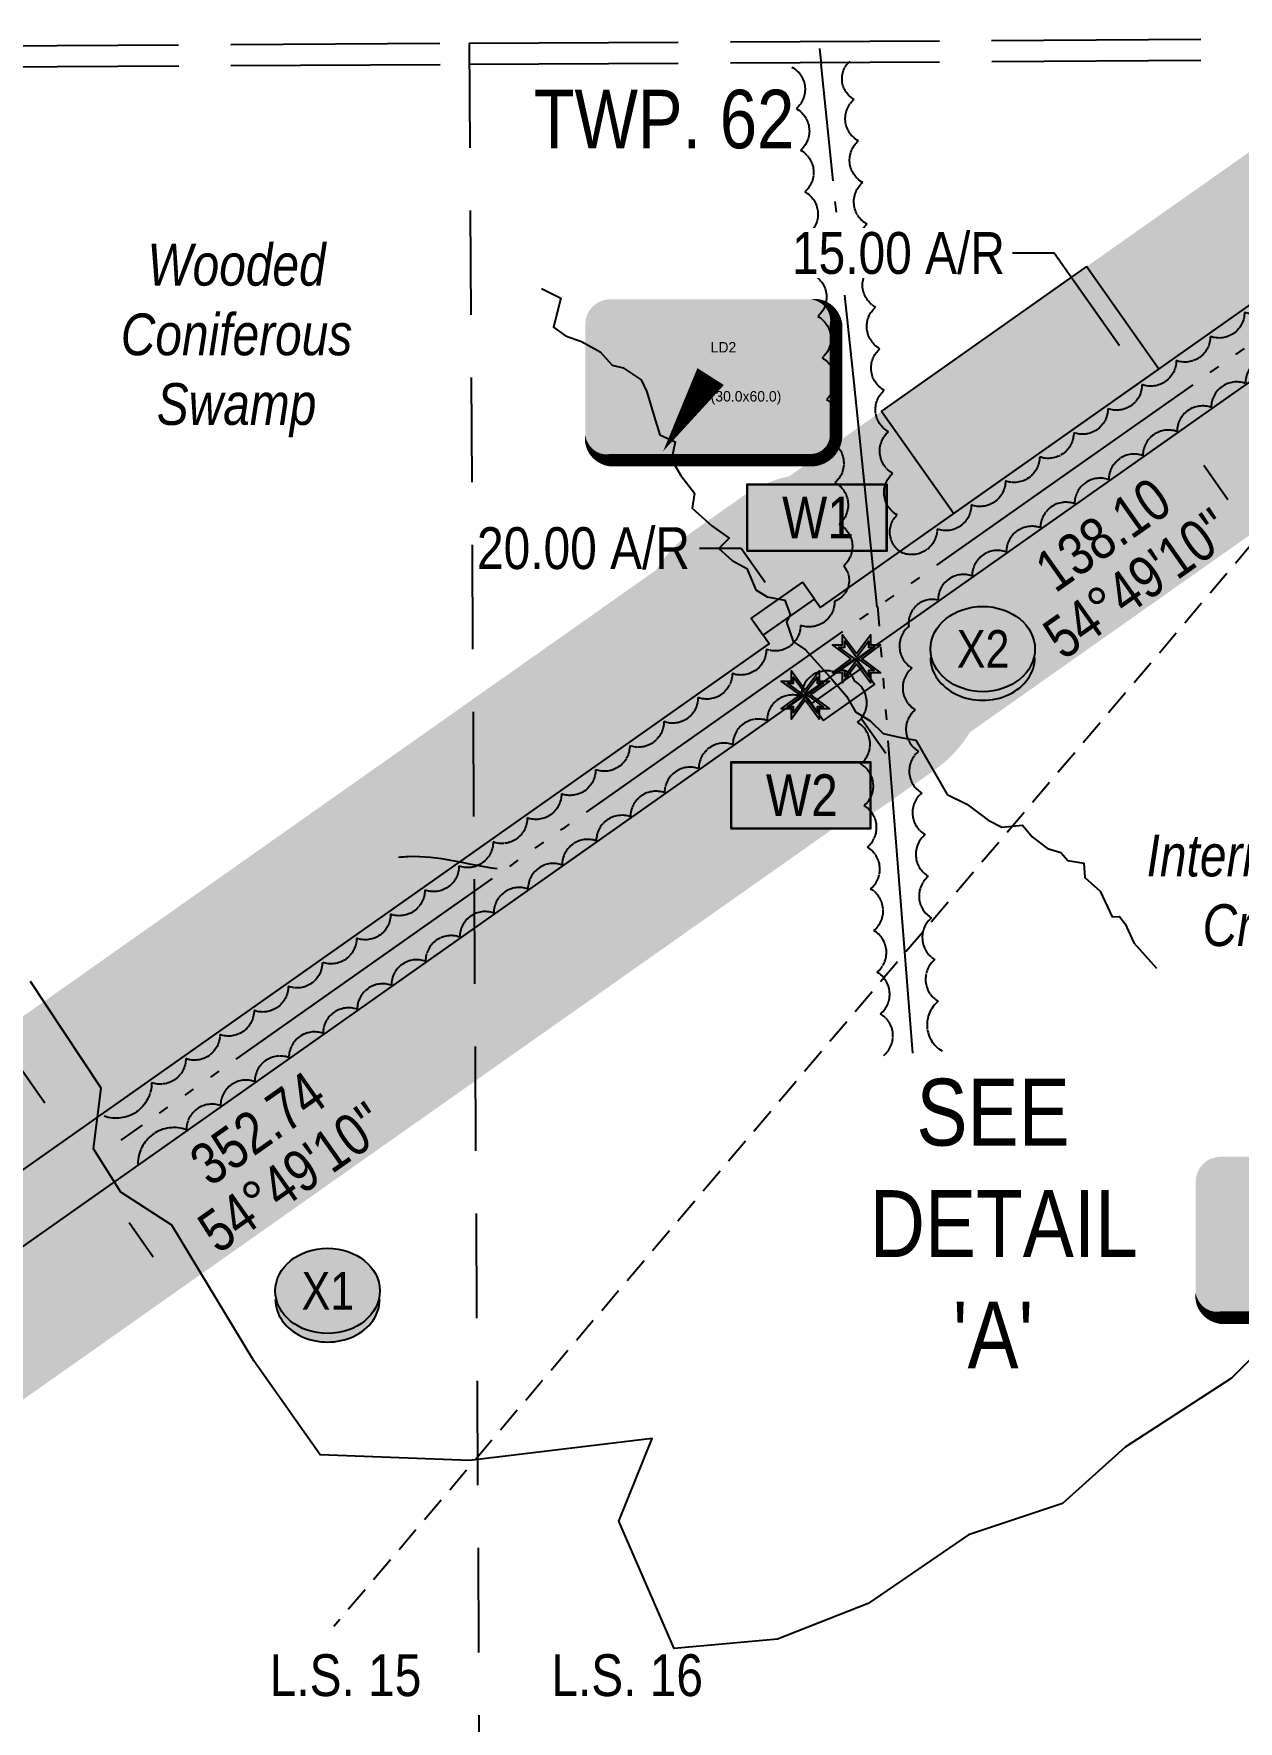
# Model space of a CAD drawing. Extents: x 522868 to 559106, y 6019929 to 6031707.
# Drawn here: x 526973.4 to 527261.5, y 6029279.4 to 6029683.1 of the extents above; entities that cross this region are included whole.
import ezdxf
from ezdxf.enums import TextEntityAlignment as Align

# ---------------------------------------------------------------- set-up
doc = ezdxf.new("R2018")
doc.units = 0
doc.header["$LTSCALE"] = 5
doc.header["$PDSIZE"] = 0.5
for name, pattern in [('0', [1, 1, 0]), ('foc-LSD', [8, 5, -3]), ('foc-SEISMIC', [20.5, 15, -1, 0.5, -1, 0.5, -1, 0.5, -1]), ('foc-TIELINE', [1.875, 1.25, -0.625]), ('foc-TRAV', [1.875, 1.25, -0.625]), ('foc-UNSURVEYED', [12.5, 10, -2.5])]:
    doc.linetypes.add(name, pattern=pattern)
doc.layers.get('Defpoints').update_dxf_attribs({"color": 9})
for name, color, linetype in [('AS-SEISMIC', 224, 'foc-SEISMIC'), ('D-TXT', 6, 'Continuous'), ('L-BD', 7, 'Continuous'), ('L-DETAIL-T', 3, 'Continuous'), ('L-MON', 1, 'Continuous'), ('L-SECTION-LSD', 7, 'foc-LSD'), ('L-USEC', 7, 'foc-UNSURVEYED'), ('P-BUFFER-H 30m', 51, 'Continuous'), ('P-CROSSINGS', 250, 'Continuous'), ('P-PROPOSED', 10, 'Continuous'), ('P-PROPOSED-H', 21, 'Continuous'), ('P-TEMP-BLOCKS', 250, 'Continuous'), ('P-TEMP-H', 41, 'Continuous'), ('P-TEMP_WORKSPACE', 46, 'Continuous'), ('P-TRAV', 4, 'foc-TRAV'), ('P-TXT', 4, 'Continuous'), ('T-BUSH', 110, '0'), ('T-CREEK', 160, 'Continuous'), ('T-TIE', 201, 'foc-TIELINE'), ('T-WATER-T', 170, 'Continuous'), ('WETLAND', 143, 'Continuous'), ('WETLAND-T', 146, 'Continuous')]:
    doc.layers.add(name, color=color, linetype=linetype)
doc.styles.add('100L', font='ARIALN.TTF', dxfattribs={"height": 11})
doc.styles.add('80CG', font='ARIALN.TTF', dxfattribs={"height": 10})
doc.styles.add('80L', font='ARIALN.TTF', dxfattribs={"height": 10})
doc.styles.add('Crossing', font='ARIALN.TTF', dxfattribs={"height": 10})
doc.styles.add('foc-LtypeFont', font='ARIALN.TTF', dxfattribs={"height": 7.35})
doc.styles.get("Standard").update_dxf_attribs({"font": 'ARIALN.TTF'})
doc.linetypes.add('foc-TOPO-flowdirection-NOLINE', pattern='A,0,[">",foc-LtypeFont,S=0.3,R=0,X=0,Y=-0.945],-20,[">",foc-LtypeFont,S=0.3,R=0,X=0,Y=-0.945],0', length=20)
doc.dimstyles.new('Compass 5 000', dxfattribs={"dimscale": 5, "dimtxt": 9, "dimasz": 2, "dimexe": 0.2, "dimexo": 0.0625, "dimgap": 0.5, "dimtad": 0, "dimtih": 1, "dimtoh": 1, "dimzin": 0, "dimdsep": 46, "dimtxsty": '80CG', "dimcen": 0.1, "dimse1": 1, "dimse2": 1, "dimclrd": 256, "dimclrt": 256, "dimaunit": 1, "dimadec": 4, "dimazin": 0, "dimtfac": 0.06, "dimtofl": 0, "dimtmove": 0, "dimatfit": 1, "dimfxl": 0.2, "dimtolj": 1, "dimtzin": 0, "dimlwd": -1, "dimarcsym": 0})

# ---------------------------------------------------------------- blocks, each defined once
blk = doc.blocks.new('*D52')
at = {"layer": 'Defpoints', "color": 0, "transparency": 16777216}
for p in [(526996.62, 6029429.52), (526981.84, 6029419.11), (527005.26, 6029417.27)]:
    blk.add_point(p, dxfattribs=at)
at = {"layer": 'P-TXT', "transparency": 16777216}
for p, q in [((526965.12, 6029442.83), (526955.12, 6029442.83)), ((526976.08, 6029427.28), (526965.12, 6029442.83)), ((526996.24, 6029398.68), (527002, 6029390.51))]:
    blk.add_line(p, q, dxfattribs=at)
for points in [[(526977.44, 6029428.24), (526974.72, 6029426.32), (526981.84, 6029419.11)], [(526997.61, 6029399.64), (526994.88, 6029397.72), (526990.48, 6029406.85)]]:
    blk.add_solid(points, dxfattribs=at)
at = {"layer": 'P-TXT', "transparency": 16777216, "insert": (526927.84, 6029442.83), "char_height": 10, "attachment_point": 5, "style": '80CG'}
blk.add_mtext('\\A1;15.00 A/R', dxfattribs=at)
blk = doc.blocks.new('*U53')
h = blk.add_hatch(color=191)
edge = h.paths.add_edge_path()
edge.add_line((-24, -20), (24, -20))
edge.add_arc((24, -14), 6, 270, 360)
edge.add_line((30, -14), (30, 12.5))
edge.add_arc((24, 12.5), 6, 0, 90)
edge.add_line((24, 18.5), (-24, 18.5))
edge.add_arc((-24, 12.5), 6, 90, 180)
edge.add_line((-30, 12.5), (-30, -14))
edge.add_arc((-24, -14), 6, 180, 270)
at = {"color": 250, "flags": 128}
blk.add_lwpolyline([(-24, -20, 3, 3, 0), (24, -20, 3, 3, 0.414214), (30, -14, 3, 3, 0), (30, 12.5, 3, 0, 0.414214), (24, 18.5, 0, 0, 0), (-24, 18.5, 0, 0, 0.414214), (-30, 12.5, 0, 0, 0), (-30, -14, 0, 3, 0.414214)], format="xyseb", close=True, dxfattribs=at)
at = {"flags": 128}
blk.add_lwpolyline([(-11.38, -17.89, 0, 7.5, 0), (0, 0, 0, 0, 0)], format="xyseb", dxfattribs=at)
at = {"color": 250, "lineweight": 30, "flags": 104}
blk.add_attdef('TEMP_AREA_W1', text='', height=12, dxfattribs=at).set_placement((0, 8.26), align=Align.MIDDLE_CENTER)
blk.add_attdef('ENTER_TEXT', text='', height=9, dxfattribs=at).set_placement((0, -3.47), align=Align.TOP_CENTER)
blk = doc.blocks.new('xing2')
h = blk.add_hatch(color=50)
h.dxf.hatch_style = 1
edge = h.paths.add_edge_path()
edge.add_ellipse((0, 0), major_axis=(-12.5, 0), ratio=0.816297, start_angle=0, end_angle=360)
h = blk.add_hatch(color=250)
h.dxf.hatch_style = 1
edge = h.paths.add_edge_path()
edge.add_ellipse((0, -2.05), major_axis=(-12.5, 0), ratio=0.816297, start_angle=0, end_angle=180)
edge.add_line((12.5, -2.05), (12.5, 0))
edge.add_ellipse((0, 0), major_axis=(-12.5, 0), ratio=0.816297, start_angle=0, end_angle=180, ccw=False)
edge.add_line((-12.5, 0), (-12.5, -2.05))
at = {"color": 250}
blk.add_ellipse((0, 0), major_axis=(-12.5, 0), ratio=0.816297, dxfattribs=at)
blk.add_ellipse((0, -2.05), major_axis=(-12.5, 0), ratio=0.816297, start_param=0, end_param=3.141593, dxfattribs=at)
at = {"color": 250, "style": 'Crossing'}
blk.add_attdef('CROSSING', text='', height=9, dxfattribs=at).set_placement((0.09, 0.02), align=Align.MIDDLE_CENTER)
at = {"color": 250, "style": 'Crossing', "flags": 1}
for tag, p in [('OWNER', (0.09, -12.49)), ('DESCRIPTION', (0.09, -25.77)), ('LOCATION', (0.09, -39.3)), ('DWG_REF', (0.09, -52.84))]:
    blk.add_attdef(tag, text='', height=9, dxfattribs=at).set_placement(p, align=Align.MIDDLE_CENTER)
blk = doc.blocks.new('TEMP')
h = blk.add_hatch(color=255)
h.dxf.hatch_style = 1
h.paths.add_polyline_path([(0, 0.251), (-0.666, 1.152), (-0.666, 0.666), (-1.152, 0.666), (-0.251, 0), (-1.152, -0.666), (-0.666, -0.666), (-0.666, -1.152), (0, -0.251), (0.666, -1.152), (0.666, -0.666), (1.152, -0.666), (0.251, 0), (1.152, 0.666), (0.666, 0.666), (0.666, 1.152)])
h.paths.add_polyline_path([(0.566, 0.849), (0.566, 0.566), (0.849, 0.566), (0.083, 0), (0.849, -0.566), (0.566, -0.566), (0.566, -0.849), (0, -0.083), (-0.566, -0.849), (-0.566, -0.566), (-0.849, -0.566), (-0.083, 0), (-0.849, 0.566), (-0.566, 0.566), (-0.566, 0.849), (0, 0.083)], flags=16)
h = blk.add_hatch(color=1)
h.dxf.hatch_style = 1
h.paths.add_polyline_path([(0, 0.083), (-0.566, 0.849), (-0.566, 0.566), (-0.849, 0.566), (-0.083, 0), (-0.849, -0.566), (-0.566, -0.566), (-0.566, -0.849), (0, -0.083), (0.566, -0.849), (0.566, -0.566), (0.849, -0.566), (0.083, 0), (0.849, 0.566), (0.566, 0.566), (0.566, 0.849)])
at = {"color": 1}
for p, q in [((-0.083, 0), (0.083, 0)), ((0, 0.083), (0, -0.083))]:
    blk.add_line(p, q, dxfattribs=at)
at = {"color": 255, "flags": 128}
blk.add_lwpolyline([(-0.251, 0), (-1.152, 0.666), (-0.666, 0.666), (-0.666, 1.152), (0, 0.251), (0.666, 1.152), (0.666, 0.666), (1.152, 0.666), (0.251, 0), (1.152, -0.666), (0.666, -0.666), (0.666, -1.152), (0, -0.251), (-0.666, -1.152), (-0.666, -0.666), (-1.152, -0.666)], close=True, dxfattribs=at)
at = {"color": 1, "flags": 128}
blk.add_lwpolyline([(-0.083, 0), (-0.849, 0.566), (-0.566, 0.566), (-0.566, 0.849), (0, 0.083), (0.566, 0.849), (0.566, 0.566), (0.849, 0.566), (0.083, 0), (0.849, -0.566), (0.566, -0.566), (0.566, -0.849), (0, -0.083), (-0.566, -0.849), (-0.566, -0.566), (-0.849, -0.566)], close=True, dxfattribs=at)
blk = doc.blocks.new('*D77')
at = {"layer": 'Defpoints', "color": 0, "transparency": 16777216}
for p in [(527154.18, 6029543.63), (527152.48, 6029542.42), (527164, 6029526.1)]:
    blk.add_point(p, dxfattribs=at)
at = {"layer": 'P-TXT', "transparency": 16777216}
for p, q in [((527142.65, 6029559.97), (527132.65, 6029559.97)), ((527148.41, 6029551.8), (527142.65, 6029559.97)), ((527171.47, 6029519.13), (527177.23, 6029510.96))]:
    blk.add_line(p, q, dxfattribs=at)
for points in [[(527149.78, 6029552.76), (527147.05, 6029550.84), (527154.18, 6029543.63)], [(527172.83, 6029520.09), (527170.1, 6029518.17), (527165.7, 6029527.3)]]:
    blk.add_solid(points, dxfattribs=at)
at = {"layer": 'P-TXT', "transparency": 16777216, "insert": (527104.91, 6029559.97), "char_height": 10, "attachment_point": 5, "style": '80CG'}
blk.add_mtext('\\A1;20.00 A/R', dxfattribs=at)
blk = doc.blocks.new('*D80')
at = {"layer": 'Defpoints', "color": 0, "linetype": 'Continuous', "transparency": 16777216}
for p in [(527238.88, 6029600.29), (527241.22, 6029601.95), (527249.86, 6029589.69)]:
    blk.add_point(p, dxfattribs=at)
at = {"layer": 'P-TXT', "transparency": 16777216}
for p, q in [((527217.53, 6029630.58), (527207.53, 6029630.58)), ((527233.12, 6029608.47), (527217.53, 6029630.58)), ((527253.28, 6029579.87), (527259.04, 6029571.69))]:
    blk.add_line(p, q, dxfattribs=at)
at = {"layer": 'P-TXT', "linetype": 'Continuous', "transparency": 16777216}
for points in [[(527234.48, 6029609.43), (527231.75, 6029607.51), (527238.88, 6029600.29)], [(527254.64, 6029580.83), (527251.92, 6029578.91), (527247.52, 6029588.04)]]:
    blk.add_solid(points, dxfattribs=at)
at = {"layer": 'P-TXT', "linetype": 'Continuous', "transparency": 16777216, "insert": (527180.25, 6029630.58), "char_height": 10, "attachment_point": 5, "style": '80CG', "bg_fill": 3, "box_fill_scale": 1.1, "bg_fill_color": 256, "bg_fill_true_color": 13158600, "bg_fill_transparency": 0}
blk.add_mtext('\\A1;15.00 A/R', dxfattribs=at)
blk = doc.blocks.new('*U104')
h = blk.add_hatch(color=255)
edge = h.paths.add_edge_path()
edge.add_line((-109, -20), (109, -20))
edge.add_arc((109, -14), 6, 270, 360)
edge.add_line((115, -14), (115, 12.5))
edge.add_arc((109, 12.5), 6, 0, 90)
edge.add_line((109, 18.5), (-109, 18.5))
edge.add_arc((-109, 12.5), 6, 90, 180)
edge.add_line((-115, 12.5), (-115, -14))
edge.add_arc((-109, -14), 6, 180, 270)
at = {"color": 170, "flags": 128}
blk.add_lwpolyline([(-109, -20, 3, 3, 0), (109, -20, 3, 3, 0.414214), (115, -14, 3, 3, 0), (115, 12.5, 3, 0, 0.414214), (109, 18.5, 0, 0, 0), (-109, 18.5, 0, 0, 0.414214), (-115, 12.5, 0, 0, 0), (-115, -14, 0, 3, 0.414214)], format="xyseb", close=True, dxfattribs=at)
at = {"color": 170, "lineweight": 30, "flags": 104}
blk.add_attdef('ENTER_TEXT', text='', height=10, dxfattribs=at).set_placement((0, 0), align=Align.MIDDLE_CENTER)
blk = doc.blocks.new('*U106')
at = {"layer": 'T-WATER-T', "flags": 128}
blk.add_lwpolyline([(-73.9, 230.72, 0, 7.5, 0), (0, 0, 2, 2, 0)], format="xyseb", dxfattribs=at)
at = {"layer": 'T-WATER-T'}
ref = blk.add_blockref('*U104', (0, 0), dxfattribs=at)
lines = blk.add_mtext('1:20,000 Base Feature Hydrography Data\\P(Unable to Locate at Time of Survey)', dxfattribs={"layer": '0', "color": 170, "insert": (0, 0), "char_height": 2.5, "attachment_point": 1})
ref.add_attrib('ENTER_TEXT', '', (0, 0), dxfattribs={"flags": 106}).embed_mtext(lines)
blk = doc.blocks.new('Temporary Area')
h = blk.add_hatch(color=191)
h.dxf.hatch_style = 1
h.paths.add_polyline_path([(-16.83, -7.79), (16.33, -7.79), (16.33, 7.7), (-16.83, 7.7)])
at = {"color": 250}
for points in [[(-17.03, -7.99), (16.53, -7.99), (16.53, 7.9), (-17.03, 7.9)], [(-16.93, -7.89), (16.43, -7.89), (16.43, 7.8), (-16.93, 7.8)]]:
    blk.add_lwpolyline(points, close=True, dxfattribs=at)
at = {"color": 250, "style": '80L'}
blk.add_attdef('TEMPORARY', text='', height=10, dxfattribs=at).set_placement((0, 0), align=Align.MIDDLE_CENTER)

msp = doc.modelspace()

# ---------------------------------------------------------------- hatches: boundary and pattern name
at = {"layer": 'P-BUFFER-H 30m'}
h = msp.add_hatch(color=256, dxfattribs=at)
h.dxf.hatch_style = 1
edge = h.paths.add_edge_path()
edge.add_line((526751.29, 6029002.078), (526968.661, 6028994.182))
edge.add_arc((526868.779, 6028997.81), 99.947, 357.91979, 359.8162)
edge.add_line((526968.726, 6028997.49), (526969.036, 6029093.955))
edge.add_arc((526869.089, 6029094.276), 99.947, 359.8162, 423.07251)
edge.add_line((526914.351, 6029183.387), (526914.757, 6029310.012))
edge.add_line((526914.757, 6029310.012), (526920.33, 6029320.715))
edge.add_line((526920.33, 6029320.715), (527165.442, 6029493.5))
edge.add_arc((527159.42, 6029522.873), 29.984, 281.5859, 305.18082)
edge.add_line((527176.696, 6029498.366), (527188.949, 6029507.004))
edge.add_arc((527171.674, 6029531.511), 29.984, 305.18082, 328.77574)
edge.add_line((527197.314, 6029515.968), (527300.335, 6029588.589))
edge.add_line((527300.335, 6029588.589), (527333.437, 6029611.949))
edge.add_arc((527327.38, 6029641.315), 29.984, 281.65438, 297.87128)
edge.add_arc((527386.134, 6029704.186), 99.947, 243.41027, 305.21084)
edge.add_line((527443.762, 6029622.525), (527525.465, 6029680.184))
edge.add_arc((527467.837, 6029761.844), 99.947, 305.21084, 368.46716)
edge.add_line((527566.695, 6029776.561), (527873.652, 6029993.182))
edge.add_line((527873.652, 6029993.182), (527892.042, 6029999.018))
edge.add_line((527892.042, 6029999.018), (528075.62, 6029999.018))
edge.add_line((528075.62, 6029999.018), (528102.486, 6029997.448))
edge.add_line((528102.486, 6029997.448), (528043.957, 6030073.978))
edge.add_line((528043.957, 6030073.978), (527867.649, 6030073.978))
edge.add_arc((527867.649, 6030043.994), 29.984, 90, 125.21084)
edge.add_line((527850.36, 6030068.492), (527532.209, 6029843.971))
edge.add_line((527532.209, 6029843.971), (527503.947, 6029884.019))
edge.add_arc((527422.287, 6029826.39), 99.947, 35.21084, 125.21084)
edge.add_line((527364.659, 6029908.051), (527282.955, 6029850.392))
edge.add_arc((527340.583, 6029768.732), 99.947, 125.21084, 215.21084)
edge.add_line((527258.923, 6029711.103), (527287.185, 6029671.056))
edge.add_line((527287.185, 6029671.056), (527257.133, 6029649.848))
edge.add_line((527257.133, 6029649.848), (527154.089, 6029577.21))
edge.add_arc((527160.158, 6029547.846), 29.984, 101.67928, 125.21084)
edge.add_line((527142.87, 6029572.345), (527130.621, 6029563.7))
edge.add_arc((527147.909, 6029539.202), 29.984, 125.21084, 148.64469)
edge.add_line((527122.304, 6029554.804), (526852.602, 6029364.686))
edge.add_arc((526869.878, 6029340.178), 29.984, 125.18082, 179.8162)
edge.add_line((526839.894, 6029340.275), (526839.429, 6029195.366))
edge.add_line((526839.429, 6029195.366), (526790.869, 6029197.13))
edge.add_arc((526787.241, 6029097.249), 99.947, 87.91979, 179.8162)
edge.add_line((526687.294, 6029097.569), (526686.988, 6029002.141))
edge.add_line((526686.988, 6029002.141), (526735.587, 6029002.117))
edge.add_line((526735.587, 6029002.117), (526751.29, 6029002.078))
edge = h.paths.add_edge_path()
edge.add_line((526746.386, 6028962.105), (526772.897, 6028960.848))
edge.add_line((526772.897, 6028960.848), (526768.455, 6028961.066))
edge.add_line((526768.455, 6028961.066), (526746.185, 6028967.109))
edge.add_line((526746.185, 6028967.109), (526746.17, 6028962.123))
edge.add_line((526746.17, 6028962.123), (526746.125, 6028947.103))
edge.add_line((526746.125, 6028947.103), (526736.013, 6028947.166))
edge.add_line((526736.013, 6028947.166), (526735.909, 6028914.841))
edge.add_arc((526786.932, 6029000.783), 99.947, 239.30304, 267.91979)
edge.add_line((526783.304, 6028900.902), (526865.151, 6028897.929))
edge.add_arc((526868.779, 6028997.81), 99.947, 267.91979, 268.38584)
edge.add_line((526865.964, 6028897.903), (526866.114, 6028941.421))
edge.add_line((526866.114, 6028941.421), (526746.342, 6028947.098))
edge.add_line((526746.342, 6028947.098), (526746.386, 6028962.105))
at = {"layer": 'P-PROPOSED-H', "linetype": 'Continuous'}
h = msp.add_hatch(color=256, dxfattribs=at)
h.dxf.hatch_style = 1
h.paths.add_polyline_path([(527339.629, 6029649.96), (527327.38, 6029641.315), (527325.939, 6029643.357), (527283.046, 6029613.087), (527170.229, 6029533.56), (527171.674, 6029531.511), (527159.42, 6029522.873), (527157.976, 6029524.922), (526897.098, 6029341.024), (526884.797, 6029317.394), (526883.638, 6028956.14), (526872.377, 6028956.133), (526868.646, 6028956.312), (526869.878, 6029340.178), (527149.338, 6029537.176), (527147.909, 6029539.202), (527160.158, 6029547.846), (527161.591, 6029545.814), (527274.408, 6029625.341), (527317.295, 6029655.606), (527315.854, 6029657.648), (527328.104, 6029666.292), (527329.544, 6029664.25), (527867.649, 6030043.994), (528076.933, 6030043.994), (528160.432, 6030039.117), (528416.759, 6030016.611), (528499.025, 6030010.008), (528499.224, 6030012.499), (528514.164, 6030011.302), (528513.965, 6030008.809), (528643.985, 6029998.374), (528689.699, 6029994.705), (528689.898, 6029997.196), (528704.843, 6029995.997), (528704.643, 6029993.506), (528932.963, 6029975.182), (529100.692, 6029958.07), (529219.551, 6029948.169), (529399.956, 6029946.538), (529405.324, 6029946.534), (529405.326, 6029949.033), (529420.318, 6029949.021), (529420.316, 6029946.522), (529630.599, 6029946.358), (529759.496, 6029947.855), (529989.84, 6029954.006), (530113.112, 6029954.523), (530101.633, 6029939.483), (529990.072, 6029939.015), (529759.783, 6029932.865), (529630.681, 6029931.366), (529420.304, 6029931.53), (529420.302, 6029929.032), (529405.31, 6029929.043), (529405.312, 6029931.542), (529399.883, 6029931.546), (529218.86, 6029933.182), (529099.309, 6029943.141), (528931.603, 6029960.251), (528703.443, 6029978.562), (528703.243, 6029976.071), (528688.299, 6029977.271), (528688.499, 6029979.761), (528642.785, 6029983.43), (528512.769, 6029993.865), (528512.57, 6029991.376), (528497.625, 6029992.574), (528497.825, 6029995.064), (528415.504, 6030001.671), (528159.339, 6030024.163), (528076.495, 6030029.002), (527887.398, 6030029.002), (527860.157, 6030020.358), (527338.188, 6029652.001)])
at = {"layer": 'P-TEMP-H', "linetype": 'Continuous'}
h = msp.add_hatch(color=256, dxfattribs=at)
h.dxf.hatch_style = 1
h.paths.add_polyline_path([(527225.209, 6029627.383), (527176.213, 6029592.806), (527193.501, 6029568.307), (527242.497, 6029602.884)])
h = msp.add_hatch(color=256, dxfattribs=at)
h.dxf.hatch_style = 1
h.paths.add_polyline_path([(527157.284, 6029551.925), (527145.03, 6029543.287), (527147.909, 6029539.202), (527160.158, 6029547.846)])
h = msp.add_hatch(color=256, dxfattribs=at)
h.dxf.hatch_style = 1
h.paths.add_polyline_path([(527162.299, 6029518.789), (527174.553, 6029527.427), (527171.674, 6029531.511), (527159.42, 6029522.873)])

# ---------------------------------------------------------------- linework, layer by layer
at = {"layer": 'AS-SEISMIC', "flags": 128}
for points in [[(527920.497, 6030072.12), (527899.514, 6030057.197), (527865.746, 6030033.182), (527818.266, 6029999.413), (527808.154, 6029992.222), (527804.373, 6029989.533), (527799.567, 6029986.115), (527795.113, 6029982.948), (527748.76, 6029950.272), (527699.62, 6029915.633), (527690.137, 6029908.948), (527676.685, 6029899.466), (527631.514, 6029867.624), (527599.673, 6029845.179), (527572.891, 6029826.3), (527534.899, 6029799.519), (527514.268, 6029784.976), (527499.725, 6029774.724), (527455.645, 6029743.651), (527399.778, 6029704.27), (527397.022, 6029702.327), (527393.113, 6029699.572), (527384.036, 6029693.173), (527360.947, 6029676.898), (527328.08, 6029653.729), (527311.697, 6029642.18), (527292.397, 6029628.576), (527287.942, 6029625.436), (527269.199, 6029612.223), (527251.325, 6029599.624), (527221.152, 6029578.355), (527199.883, 6029563.361), (527177.696, 6029547.722), (527162.529, 6029537.03), (527109.539, 6029499.677), (527103.906, 6029495.706), (527099.936, 6029492.907), (527045.283, 6029454.382), (526999.989, 6029422.453), (526994.273, 6029418.423)], [(527161.39, 6029679.584), (527161.732, 6029675.845)], [(527175.189, 6029545.954), (527169.63, 6029599.61), (527166.444, 6029630.36), (527161.732, 6029675.845)], [(527183.695, 6029439.211), (527175.318, 6029546.045)]]:
    msp.add_lwpolyline(points, dxfattribs=at)
at = {"layer": 'L-SECTION-LSD', "flags": 128}
msp.add_lwpolyline([(527077.545, 6029680.844), (527082.404, 6028863.356)], dxfattribs=at)
at = {"layer": 'L-USEC'}
for p, q in [((526958.07, 6029680.211), (527077.546, 6029680.842)), ((527077.546, 6029680.842), (527362.016, 6029682.344)), ((527077.573, 6029675.815), (527362.043, 6029677.317)), ((526958.096, 6029675.184), (527077.573, 6029675.815))]:
    msp.add_line(p, q, dxfattribs=at)
at = {"layer": 'P-TEMP_WORKSPACE'}
msp.add_lwpolyline([(527225.209, 6029627.383), (527176.213, 6029592.806), (527193.501, 6029568.307), (527242.497, 6029602.884)], close=True, dxfattribs=at)
at = {"layer": 'P-TEMP_WORKSPACE', "flags": 128}
for points in [[(527157.284, 6029551.925), (527145.03, 6029543.287), (527147.909, 6029539.202), (527160.158, 6029547.846)], [(527162.299, 6029518.789), (527174.553, 6029527.427), (527171.674, 6029531.511), (527159.42, 6029522.873)]]:
    msp.add_lwpolyline(points, close=True, dxfattribs=at)
at = {"layer": 'P-TRAV', "linetype": 'Continuous', "flags": 128}
msp.add_lwpolyline([(527157.976, 6029524.922), (527170.229, 6029533.56)], dxfattribs=at)
at = {"layer": 'T-BUSH', "flags": 128}
for points in [[(527924.552, 6030066.419, 0.5205671), (527916.407, 6030060.626, 0.5205671), (527908.262, 6030054.833, 0.5205671), (527900.117, 6030049.041, 0.5205671), (527891.972, 6030043.248, 0.5205671), (527883.827, 6030037.455, 0.5205671), (527875.682, 6030031.663, 0.5205671), (527867.537, 6030025.87, 0.5205671), (527859.392, 6030020.078, 0.5205671), (527851.247, 6030014.285, 0.5205671), (527843.103, 6030008.492, 0.5205671), (527834.958, 6030002.699, 0.5205671), (527826.813, 6029996.907, 0.5205671), (527818.668, 6029991.114, 0.5205671), (527810.523, 6029985.321, 0.5205671), (527802.378, 6029979.529, 0.5205671), (527794.218, 6029973.757, 0.5205671), (527786.049, 6029967.998, 0.5205671), (527777.88, 6029962.24, 0.5205671), (527769.711, 6029956.481, 0.5205671), (527761.542, 6029950.723, 0.5205671), (527753.373, 6029944.964, 0.5205671), (527745.204, 6029939.205, 0.5205671), (527737.035, 6029933.447, 0.5205671), (527728.866, 6029927.688, 0.5205671), (527720.697, 6029921.93, 0.5205671), (527712.527, 6029916.172, 0.5205671), (527704.358, 6029910.413, 0.5205671), (527696.189, 6029904.655, 0.5205671), (527688.02, 6029898.896, 0.5205671), (527679.851, 6029893.138, 0.5205671), (527671.682, 6029887.379, 0.5205671), (527663.513, 6029881.621, 0.5205671), (527655.344, 6029875.862, 0.5205671), (527647.175, 6029870.104, 0.5205671), (527639.005, 6029864.345, 0.5205671), (527630.836, 6029858.587, 0.5205671), (527622.667, 6029852.828, 0.5205671), (527614.498, 6029847.07, 0.5205671), (527606.329, 6029841.311, 0.5205671), (527598.16, 6029835.553, 0.5205671), (527589.991, 6029829.794, 0.5205671), (527581.822, 6029824.035, 0.5205671), (527573.653, 6029818.277, 0.5205671), (527565.484, 6029812.518, 0.5205671), (527557.315, 6029806.76, 0.5205671), (527549.145, 6029801.001, 0.5205671), (527540.976, 6029795.243, 0.5205671), (527532.807, 6029789.484, 0.5205671), (527524.638, 6029783.726, 0.5205671), (527516.469, 6029777.967, 0.5205671), (527508.3, 6029772.209, 0.5205671), (527500.131, 6029766.45, 0.5205671), (527491.962, 6029760.692, 0.5205671), (527483.793, 6029754.933, 0.5205671), (527475.624, 6029749.175, 0.5205671), (527467.455, 6029743.416, 0.5205671), (527459.286, 6029737.657, 0.5205671), (527451.116, 6029731.899, 0.5205671), (527442.947, 6029726.14, 0.5205671), (527434.778, 6029720.382, 0.5205671), (527426.609, 6029714.623, 0.5205671), (527418.44, 6029708.865, 0.5205671), (527410.271, 6029703.107, 0.5205671), (527402.102, 6029697.348, 0.5205671), (527393.933, 6029691.59, 0.5205671), (527385.764, 6029685.831, 0.5205671), (527377.594, 6029680.073, 0.5205671), (527369.425, 6029674.314, 0.5205671), (527361.256, 6029668.556, 0.5205671), (527353.087, 6029662.797, 0.5205671), (527344.918, 6029657.039, 0.5205671), (527336.749, 6029651.28, 0.5205671), (527328.58, 6029645.521, 0.5205671), (527320.411, 6029639.763, 0.5205671), (527312.242, 6029634.005, 0.5205671), (527304.072, 6029628.246, 0.5205671), (527295.903, 6029622.488, 0.5205671), (527287.734, 6029616.729, 0.5205671), (527279.565, 6029610.971, 0.5205671), (527271.396, 6029605.212, 0.5205671), (527263.227, 6029599.454, 0.5205671), (527255.058, 6029593.695, 0.5205671), (527246.889, 6029587.937, 0.5205671), (527238.72, 6029582.178, 0.5205671), (527230.55, 6029576.42, 0.5205671), (527222.381, 6029570.661, 0.5205671), (527214.212, 6029564.903, 0.5205671), (527206.043, 6029559.144, 0.5205671), (527197.874, 6029553.386, 0.5205671), (527189.705, 6029547.627, 0.5205671), (527182.706, 6029541.319, 0.5205671), (527183.487, 6029531.355, 0.5205671), (527184.269, 6029521.39, 0.5205671), (527185.05, 6029511.426, 0.5205671), (527185.831, 6029501.462, 0.5205671), (527186.613, 6029491.498, 0.5205671), (527187.394, 6029481.534, 0.5205671), (527188.175, 6029471.57, 0.5205671), (527188.956, 6029461.605, 0.5205671), (527189.738, 6029451.641, 0.5205671), (527190.67, 6029439.758, 0.5205671)], [(527259.762, 6029823.533, -0.5205671), (527263.403, 6029814.235, -0.5205671), (527265.085, 6029804.383, -0.5205671), (527266.768, 6029794.531, -0.5205671), (527268.45, 6029784.679, -0.5205671), (527270.133, 6029774.827, -0.5205671), (527271.636, 6029764.962, -0.5205671), (527271.382, 6029754.971, -0.5205671), (527271.128, 6029744.979, -0.5205671), (527270.874, 6029734.988, -0.5205671), (527271.836, 6029725.089, -0.5205671), (527273.611, 6029715.253, -0.5205671), (527275.386, 6029705.418, -0.5205671), (527277.161, 6029695.582, -0.5205671), (527278.937, 6029685.746, -0.5205671), (527280.527, 6029675.888, -0.5205671), (527281.103, 6029665.91, -0.5205671), (527281.678, 6029655.932, -0.5205671), (527282.254, 6029645.954, -0.5205671), (527282.829, 6029635.976, -0.5205671), (527279.363, 6029627.948, -0.5205671), (527271.194, 6029622.189, -0.5205671), (527263.025, 6029616.431, -0.5205671), (527254.856, 6029610.672, -0.5205671), (527246.686, 6029604.914, -0.5205671), (527238.517, 6029599.155, -0.5205671), (527230.348, 6029593.397, -0.5205671), (527222.179, 6029587.638, -0.5205671), (527214.01, 6029581.88, -0.5205671), (527205.841, 6029576.121, -0.5205671), (527197.672, 6029570.363, -0.5205671), (527189.503, 6029564.604, -0.5205671), (527181.334, 6029558.846, -0.5205671), (527179.94, 6029567.987, -0.5205671), (527178.91, 6029577.929, -0.5205671), (527177.88, 6029587.87, -0.5205671), (527176.85, 6029597.812, -0.5205671), (527175.82, 6029607.753, -0.5205671), (527174.79, 6029617.695, -0.5205671), (527173.76, 6029627.636, -0.5205671), (527172.73, 6029637.578, -0.5205671), (527171.701, 6029647.519, -0.5205671), (527170.671, 6029657.461, -0.5205671), (527169.641, 6029667.402, -0.5205671), (527168.692, 6029676.566, -0.5205671)], [(527154.773, 6029675.124, -0.5205671), (527155.803, 6029665.183, -0.5205671), (527156.833, 6029655.241, -0.5205671), (527157.863, 6029645.3, -0.5205671), (527158.893, 6029635.358, -0.5205671), (527159.923, 6029625.417, -0.5205671), (527160.953, 6029615.475, -0.5205671), (527161.983, 6029605.534, -0.5205671), (527163.013, 6029595.592, -0.5205671), (527164.043, 6029585.651, -0.5205671), (527165.073, 6029575.709, -0.5205671), (527166.102, 6029565.768, -0.5205671), (527167.132, 6029555.826, -0.5205671), (527164.992, 6029547.326, -0.5205671), (527156.823, 6029541.568, -0.5205671), (527148.654, 6029535.809, -0.5205671), (527140.485, 6029530.051, -0.5205671), (527132.316, 6029524.292, -0.5205671), (527124.146, 6029518.534, -0.5205671), (527115.977, 6029512.775, -0.5205671), (527107.808, 6029507.017, -0.5205671), (527099.639, 6029501.258, -0.5205671), (527091.47, 6029495.499, -0.5205671), (527083.301, 6029489.741, -0.5205671), (527075.132, 6029483.982, -0.5205671), (527066.963, 6029478.224, -0.5205671), (527058.794, 6029472.465, -0.5205671), (527050.625, 6029466.707, -0.5205671), (527042.456, 6029460.948, -0.5205671), (527034.287, 6029455.19, -0.5205671), (527026.117, 6029449.431, -0.5205671), (527017.948, 6029443.673, -0.5205671), (527009.779, 6029437.914, -0.5205671), (527001.61, 6029432.156, -0.5205671), (526990.242, 6029424.142, -0.5205671)], [(527176.72, 6029438.664, 0.5205671), (527175.938, 6029448.628, 0.5205671), (527175.157, 6029458.592, 0.5205671), (527174.376, 6029468.556, 0.5205671), (527173.595, 6029478.521, 0.5205671), (527172.813, 6029488.485, 0.5205671), (527172.032, 6029498.449, 0.5205671), (527171.251, 6029508.413, 0.5205671), (527170.469, 6029518.377, 0.5205671), (527169.688, 6029528.341, 0.5205671), (527165.155, 6029530.321, 0.5205671), (527156.986, 6029524.563, 0.5205671), (527148.817, 6029518.805, 0.5205671), (527140.648, 6029513.046, 0.5205671), (527132.479, 6029507.288, 0.5205671), (527124.31, 6029501.529, 0.5205671), (527116.14, 6029495.771, 0.5205671), (527107.972, 6029490.012, 0.5205671), (527099.802, 6029484.253, 0.5205671), (527091.633, 6029478.495, 0.5205671), (527083.464, 6029472.736, 0.5205671), (527075.295, 6029466.978, 0.5205671), (527067.126, 6029461.219, 0.5205671), (527058.957, 6029455.461, 0.5205671), (527050.788, 6029449.702, 0.5205671), (527042.619, 6029443.944, 0.5205671), (527034.45, 6029438.185, 0.5205671), (527026.281, 6029432.427, 0.5205671), (527018.112, 6029426.668, 0.5205671), (527009.942, 6029420.91, 0.5205671), (526998.304, 6029412.705, 0.5205671)]]:
    msp.add_lwpolyline(points, format="xyb", dxfattribs=at)
at = {"layer": 'T-CREEK', "linetype": 'foc-TOPO-flowdirection-NOLINE', "flags": 128}
msp.add_lwpolyline([(527094.878, 6029622.186), (527099.508, 6029619.875), (527097.761, 6029612.888), (527100.639, 6029610.862), (527104.405, 6029609.446), (527108.943, 6029607.007), (527111.815, 6029603.85), (527114.425, 6029603.192), (527118.737, 6029600.287), (527120.095, 6029597.449), (527121.85, 6029591.538), (527123.169, 6029587.126), (527126.879, 6029585.467), (527125.968, 6029581.215), (527128.215, 6029577.391), (527131.43, 6029573.215), (527130.926, 6029569.588), (527135.583, 6029565.4), (527139.75, 6029562.446), (527137.302, 6029559.993), (527140.515, 6029557.1), (527144.015, 6029555.145), (527146.113, 6029550.053), (527148.872, 6029548.385), (527153.044, 6029547.602), (527154.335, 6029544.136), (527153.438, 6029542.314), (527155.079, 6029537.724), (527157.994, 6029535.684), (527164.375, 6029528.645), (527167.858, 6029524.662), (527170.005, 6029520.853), (527173.49, 6029518.742), (527176.582, 6029515.698), (527180.43, 6029514.797), (527184.389, 6029514.082), (527184.393, 6029514.096), (527191.939, 6029501.143), (527196.607, 6029498.766), (527201.679, 6029494.982), (527204.966, 6029493.264), (527209.945, 6029493.746), (527212.227, 6029491.006), (527215.865, 6029488.194), (527219.061, 6029487.244), (527220.753, 6029485.342), (527224.616, 6029484.659), (527224.859, 6029481.216), (527228.502, 6029477.968), (527231.385, 6029471.865), (527233.119, 6029471.884), (527234.5, 6029470.149), (527236.585, 6029465.586), (527241.998, 6029459.546)], dxfattribs=at)
at = {"layer": 'T-CREEK', "flags": 128}
msp.add_lwpolyline([(527094.878, 6029622.186), (527099.508, 6029619.875), (527097.761, 6029612.888), (527100.639, 6029610.862), (527104.405, 6029609.446), (527108.943, 6029607.007), (527111.815, 6029603.85), (527114.425, 6029603.192), (527118.737, 6029600.287), (527120.095, 6029597.449), (527121.85, 6029591.538), (527123.169, 6029587.126), (527126.879, 6029585.467), (527125.968, 6029581.215), (527128.215, 6029577.391), (527131.43, 6029573.215), (527130.926, 6029569.588), (527135.583, 6029565.4), (527139.75, 6029562.446), (527137.302, 6029559.993), (527140.515, 6029557.1), (527144.015, 6029555.145), (527146.113, 6029550.053), (527148.872, 6029548.385), (527153.044, 6029547.602), (527154.335, 6029544.136), (527153.438, 6029542.314), (527155.079, 6029537.724), (527157.994, 6029535.684), (527164.375, 6029528.645), (527167.858, 6029524.662), (527170.005, 6029520.853), (527173.49, 6029518.742), (527176.582, 6029515.698), (527180.43, 6029514.797), (527184.389, 6029514.082), (527184.393, 6029514.096), (527191.939, 6029501.143), (527196.607, 6029498.766), (527201.679, 6029494.982), (527204.966, 6029493.264), (527209.945, 6029493.746), (527212.227, 6029491.006), (527215.865, 6029488.194), (527219.061, 6029487.244), (527220.753, 6029485.342), (527224.616, 6029484.659), (527224.859, 6029481.216), (527228.502, 6029477.968), (527231.385, 6029471.865), (527233.119, 6029471.884), (527234.5, 6029470.149), (527236.585, 6029465.586), (527241.998, 6029459.546)], dxfattribs=at)

# ---------------------------------------------------------------- block references
at = {"layer": 'L-MON', "linetype": 'Continuous', "xscale": 4.997365249999982, "yscale": 4.997365249999982, "zscale": 4.997365249999982}
msp.add_blockref('TEMP', (527170.229, 6029533.56), dxfattribs=at)
at = {"layer": 'L-MON', "color": 2, "xscale": 4.997365249999909, "yscale": 4.997365249999909, "zscale": 4.997365249999909}
msp.add_blockref('TEMP', (527157.976, 6029524.922), dxfattribs=at)
at = {"layer": 'P-CROSSINGS', "linetype": 'Continuous', "xscale": 0.99947305, "yscale": 0.99947305, "zscale": 0.99947305}
for p, values in [((527200.415, 6029535.9), {'CROSSING': 'X2'}), ((527043.697, 6029382.358), {'CROSSING': 'X1'})]:
    msp.add_blockref('xing2', p, dxfattribs=at).add_auto_attribs(values)
at = {"layer": 'P-TEMP-BLOCKS'}
ref = msp.add_blockref('*U53', (527135.331, 6029601.083), dxfattribs=at)
lines = msp.add_mtext('LD2', dxfattribs={"layer": '0', "color": 250, "insert": (527135.331, 6029609.347), "char_height": 2.5, "attachment_point": 1})
ref.add_attrib('TEMP_AREA_W1', '', (527135.331, 6029609.347), dxfattribs={"flags": 104}).embed_mtext(lines)
lines = msp.add_mtext('(30.0x60.0)', dxfattribs={"layer": '0', "color": 250, "insert": (527135.334, 6029597.613), "char_height": 2.5, "attachment_point": 1})
ref.add_attrib('ENTER_TEXT', '', (527135.334, 6029597.613), dxfattribs={"flags": 104}).embed_mtext(lines)
at = {"layer": 'P-TEMP-BLOCKS', "xscale": 0.99947305, "yscale": 0.99947305, "zscale": 0.99947305}
msp.add_blockref('Temporary Area', (527157.146, 6029500.923), dxfattribs=at).add_auto_attribs({'TEMPORARY': 'W2'})

# ---------------------------------------------------------------- texts
at = {"layer": 'D-TXT', "color": 3, "insert": (527093.009, 6029669.688), "char_height": 13.9926, "attachment_point": 1, "style": '80L'}
msp.add_mtext_dynamic_manual_height_columns('TWP. 62', width=101.34197, gutter_width=47.475, heights=[0], dxfattribs=at)
at = {"layer": 'L-BD', "linetype": 'Continuous', "style": '80L'}
for s, p in [('138.10', (527229.166, 6029563.301)), ("54°49'10''", (527237.372, 6029551.66)), ('352.74', (527026.988, 6029421.251)), ("54°49'10''", (527035.194, 6029409.61))]:
    msp.add_text(s, height=9.9947, rotation=35.1808, dxfattribs=at).set_placement(p, align=Align.MIDDLE)
at = {"layer": 'L-DETAIL-T', "insert": (527202.885, 6029398.456), "char_height": 15.9916, "width": 68.69677, "attachment_point": 5, "style": '80CG'}
msp.add_mtext("\\pxqc;SEE \\P DETAIL\\P'A'", dxfattribs=at)
at = {"layer": 'T-WATER-T', "linetype": 'Continuous', "insert": (527240.279, 6029491.511), "char_height": 9.99473, "width": 55.95045, "attachment_point": 1, "style": '80L'}
msp.add_mtext('\\pxqc;{\\fArial Narrow|b0|i1|c0|p34;Intermittent Creek}', dxfattribs=at)
at = {"layer": 'WETLAND-T', "linetype": 'Continuous', "insert": (526994.209, 6029632.841), "char_height": 9.99473, "attachment_point": 1, "style": '80L'}
msp.add_mtext_dynamic_manual_height_columns('\\pxqc;{\\fArial Narrow|b0|i1|c0|p34;Wooded Coniferous Swamp}', width=55.43912, gutter_width=49.974, heights=[0], dxfattribs=at)

# ---------------------------------------------------------------- dimensions: what is measured, and where the dimension line sits
at = {"layer": 'P-TXT'}
for base, p1, p2, angle, text, picture, middle in [((527154.179, 6029543.627), (527163.996, 6029526.099), (527152.475, 6029542.424), 125.21084, '20.00 A/R', '*D77', (527104.912, 6029559.968)), ((526981.844, 6029419.106), (527005.258, 6029417.268), (526996.62, 6029429.522), 125.18082, '15.00 A/R', '*D52', (526927.838, 6029442.83))]:
    dim = msp.add_linear_dim(base=base, p1=p1, p2=p2, angle=angle, text=text, dimstyle='Compass 5 000', dxfattribs=at)
    dim.commit()
    dim.dimension.update_dxf_attribs({"geometry": picture, "text_midpoint": middle, "dimtype": 161})

# ---------------------------------------------------------------- leaders
at = {"layer": 'AS-SEISMIC', "linetype": 'Continuous', "path_type": 1}
msp.add_leader([(527084.284, 6029483.316), (527063.001, 6029486.211), (527060.684, 6029486.066)], dimstyle='Compass 5 000', override={"dimgap": 0.5, "dimtad": 0}, dxfattribs=at)

# ---------------------------------------------------------------- next in the draw order: texts
at = {"layer": 'L-SECTION-LSD', "insert": (527097.217, 6029295.419), "char_height": 9.99473, "attachment_point": 1, "style": '100L', "bg_fill": 3, "box_fill_scale": 1.5, "bg_fill_color": 256, "bg_fill_transparency": 0}
msp.add_mtext_dynamic_manual_height_columns('\\pxql;L.S. 16', width=36.92197, gutter_width=54.971, heights=[0], dxfattribs=at)

# ---------------------------------------------------------------- next in the draw order: linework, layer by layer
at = {"layer": 'WETLAND', "linetype": 'Continuous'}
msp.add_lwpolyline([(527270.4, 6029371.969), (527259.913, 6029361.483), (527234.445, 6029345.004), (527219.464, 6029331.521), (527196.993, 6029324.03), (527173.023, 6029307.551), (527151.283, 6029299.044), (527126.614, 6029296.802), (527113.384, 6029327.229), (527121.322, 6029347.073), (527077.666, 6029341.781), (527041.947, 6029343.104), (527026.072, 6029365.593), (527006.447, 6029398.091), (526994.288, 6029405.959), (526987.736, 6029416.357), (526989.511, 6029430.873), (526976.243, 6029450.911), (526972.651, 6029456.336)], dxfattribs=at)

# ---------------------------------------------------------------- next in the draw order: texts
at = {"layer": 'L-SECTION-LSD', "insert": (527029.294, 6029295.419), "char_height": 9.99473, "attachment_point": 1, "style": '100L', "bg_fill": 3, "box_fill_scale": 1.5, "bg_fill_color": 256, "bg_fill_transparency": 0}
msp.add_mtext_dynamic_manual_height_columns('\\pxqr;L.S. 15', width=36.84002, gutter_width=54.971, heights=[0], dxfattribs=at)

# ---------------------------------------------------------------- next in the draw order: linework, layer by layer
at = {"layer": 'P-PROPOSED', "flags": 128}
for points in [[(526868.646, 6028956.312), (526869.878, 6029340.178), (527149.338, 6029537.176), (527147.909, 6029539.202), (527160.158, 6029547.846), (527161.591, 6029545.814), (527274.408, 6029625.341), (527317.295, 6029655.606), (527315.854, 6029657.648), (527328.104, 6029666.292), (527329.544, 6029664.25), (527867.649, 6030043.994)], [(527860.157, 6030020.358), (527338.188, 6029652.001), (527339.629, 6029649.96), (527327.38, 6029641.315), (527325.939, 6029643.357), (527283.046, 6029613.087), (527170.229, 6029533.56), (527171.674, 6029531.511), (527159.42, 6029522.873), (527157.976, 6029524.922), (526897.098, 6029341.024), (526884.797, 6029317.394), (526883.638, 6028956.14)]]:
    msp.add_lwpolyline(points, dxfattribs=at)

# ---------------------------------------------------------------- next in the draw order: dimensions: what is measured, and where the dimension line sits
at = {"layer": 'P-TXT', "linetype": 'Continuous'}
dim = msp.add_linear_dim(base=(527238.879, 6029600.295), p1=(527249.859, 6029589.693), p2=(527241.221, 6029601.946), angle=125.18082, text='15.00 A/R', dimstyle='Compass 5 000', override={"dimtfill": 1}, dxfattribs=at)
dim.commit()
dim.dimension.update_dxf_attribs({"geometry": '*D80', "text_midpoint": (527180.248, 6029630.58), "dimtype": 161})

# ---------------------------------------------------------------- next in the draw order: linework, layer by layer
at = {"layer": 'T-TIE', "flags": 128}
msp.add_lwpolyline([(527386.134, 6029704.186), (527045.217, 6029302.038)], dxfattribs=at)

# ---------------------------------------------------------------- next in the draw order: block references
at = {"layer": 'P-TEMP-BLOCKS', "xscale": 0.99947305, "yscale": 0.99947305, "zscale": 0.99947305}
msp.add_blockref('Temporary Area', (527161.012, 6029567.354), dxfattribs=at).add_auto_attribs({'TEMPORARY': 'W1'})
at = {"layer": 'T-BUSH'}
msp.add_blockref('*U106', (527366.336, 6029395.947), dxfattribs=at)

doc.saveas('drawing.dxf')
